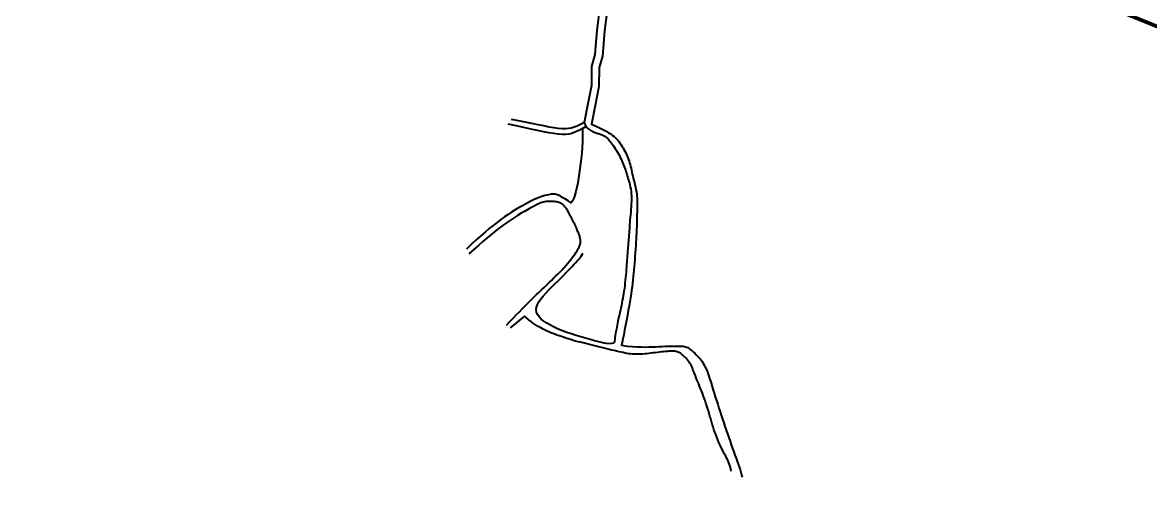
# Model space of a CAD drawing. Header units: metres. Extents: x 561401 to 594056, y 8460144 to 8508504.
# Drawn here: x 570695 to 570844.3, y 8472406.1 to 8472468.2 of the extents above; entities that cross this region are included whole.
import ezdxf

# ---------------------------------------------------------------- set-up
doc = ezdxf.new("R2010")
doc.units = ezdxf.units.M
doc.layers.add('1.1. DERECHO DE VIA', color=230, linetype='Continuous')
doc.layers.add('1.1. VIA EXISTENTE', color=252, linetype='Continuous')

msp = doc.modelspace()

# ---------------------------------------------------------------- linework, layer by layer
at = {"layer": '1.1. DERECHO DE VIA', "color": 230, "linetype": 'Continuous', "lineweight": 40, "ltscale": 0.2, "const_width": 0.5}
msp.add_lwpolyline([(571020.18, 8472406.4), (571000.99, 8472412.04), (570981.79, 8472417.64), (570962.59, 8472423.23), (570943.43, 8472428.95), (570924.57, 8472435.6), (570906, 8472443.02), (570887.47, 8472450.54), (570868.94, 8472458.07), (570850.41, 8472465.59), (570831.88, 8472473.12), (570813.34, 8472480.64), (570795.27, 8472489.19), (570778.63, 8472500.23), (570763.89, 8472513.71), (570750.07, 8472528.17), (570736.36, 8472542.73), (570722.65, 8472557.29), (570708.93, 8472571.85), (570695.22, 8472586.41)], dxfattribs=at)
at = {"layer": '1.1. VIA EXISTENTE', "color": 253, "linetype": 'Continuous', "lineweight": 40, "ltscale": 0.2, "true_color": 0x84a4a6}
for points in [[(570771.49, 8472471.08), (570770.99, 8472467.23), (570770.73, 8472464), (570770.28, 8472462.45), (570770.27, 8472459.89), (570769.83, 8472457.7), (570769.31, 8472455), (570769.38, 8472454.8), (570769.47, 8472454.62), (570769.57, 8472454.47), (570769.68, 8472454.33), (570769.8, 8472454.22), (570769.92, 8472454.12), (570770.04, 8472454.03), (570770.17, 8472453.95), (570770.29, 8472453.89), (570770.41, 8472453.83), (570770.53, 8472453.77), (570770.65, 8472453.73), (570770.76, 8472453.68), (570770.88, 8472453.64), (570770.99, 8472453.61), (570771.11, 8472453.57), (570771.22, 8472453.54), (570771.34, 8472453.5), (570771.45, 8472453.47), (570771.56, 8472453.43), (570771.67, 8472453.39), (570771.78, 8472453.35), (570771.87, 8472453.3), (570771.97, 8472453.26), (570772.06, 8472453.21), (570772.14, 8472453.15), (570772.22, 8472453.09), (570772.3, 8472453.02), (570772.39, 8472452.93), (570772.48, 8472452.84), (570772.57, 8472452.72), (570772.67, 8472452.6), (570772.79, 8472452.45), (570772.91, 8472452.29), (570773.04, 8472452.11), (570773.18, 8472451.92), (570773.32, 8472451.71), (570773.46, 8472451.5), (570773.59, 8472451.29), (570773.73, 8472451.07), (570773.85, 8472450.84), (570773.97, 8472450.62), (570774.09, 8472450.39), (570774.2, 8472450.16), (570774.3, 8472449.94), (570774.4, 8472449.71), (570774.49, 8472449.49), (570774.58, 8472449.27), (570774.66, 8472449.05), (570774.73, 8472448.83), (570774.81, 8472448.62), (570774.88, 8472448.4), (570774.94, 8472448.18), (570775.01, 8472447.96), (570775.08, 8472447.73), (570775.15, 8472447.5), (570775.22, 8472447.26), (570775.29, 8472447.01), (570775.35, 8472446.75), (570775.41, 8472446.48), (570775.47, 8472446.19), (570775.51, 8472445.9), (570775.55, 8472445.59), (570775.57, 8472445.27), (570775.58, 8472444.93), (570775.57, 8472444.58), (570775.55, 8472444.22), (570775.53, 8472443.86), (570775.5, 8472443.5), (570775.47, 8472443.14), (570775.43, 8472442.79), (570775.4, 8472442.45), (570775.37, 8472442.12), (570775.35, 8472441.8), (570775.33, 8472441.49), (570775.31, 8472441.2), (570775.29, 8472440.91), (570775.27, 8472440.63), (570775.26, 8472440.35), (570775.24, 8472440.08), (570775.21, 8472439.81), (570775.19, 8472439.54), (570775.17, 8472439.28), (570775.14, 8472439.01), (570775.12, 8472438.75), (570775.09, 8472438.48), (570775.07, 8472438.22), (570775.05, 8472437.95), (570775.03, 8472437.67), (570775.01, 8472437.4), (570774.99, 8472437.11), (570774.97, 8472436.82), (570774.95, 8472436.52), (570774.93, 8472436.21), (570774.91, 8472435.89), (570774.88, 8472435.55), (570774.85, 8472435.2), (570774.82, 8472434.85), (570774.79, 8472434.48), (570774.75, 8472434.11), (570774.71, 8472433.74), (570774.67, 8472433.38), (570774.63, 8472433.02), (570774.58, 8472432.68), (570774.53, 8472432.36), (570774.48, 8472432.04), (570774.42, 8472431.73), (570774.36, 8472431.42), (570774.3, 8472431.09), (570774.23, 8472430.76), (570774.15, 8472430.4), (570774.06, 8472430.02), (570773.97, 8472429.6), (570773.87, 8472429.16), (570773.77, 8472428.68), (570773.67, 8472428.18), (570773.57, 8472427.65), (570773.47, 8472427.09), (570773.39, 8472426.51), (570773.31, 8472425.92), (570773.19, 8472425.79), (570772.96, 8472425.73), (570772.64, 8472425.72), (570772.24, 8472425.76), (570771.77, 8472425.85), (570771.25, 8472425.97), (570770.69, 8472426.11), (570770.1, 8472426.27), (570769.49, 8472426.44), (570768.88, 8472426.62), (570768.26, 8472426.81), (570767.64, 8472427.01), (570767.03, 8472427.21), (570766.44, 8472427.43), (570765.88, 8472427.66), (570765.34, 8472427.91), (570764.84, 8472428.16), (570764.38, 8472428.42), (570763.97, 8472428.7), (570763.62, 8472428.98), (570763.34, 8472429.28), (570763.12, 8472429.59), (570762.99, 8472429.9), (570762.94, 8472430.23), (570762.98, 8472430.57), (570763.11, 8472430.92), (570763.31, 8472431.27), (570763.56, 8472431.64), (570763.87, 8472432.01), (570764.22, 8472432.4), (570764.6, 8472432.79), (570765, 8472433.19), (570765.4, 8472433.59), (570765.81, 8472434), (570766.21, 8472434.4), (570766.61, 8472434.8), (570766.98, 8472435.18), (570767.34, 8472435.55), (570767.66, 8472435.88), (570767.96, 8472436.19), (570768.21, 8472436.47), (570768.43, 8472436.72), (570768.61, 8472436.93), (570768.77, 8472437.13), (570768.9, 8472437.31), (570769.09, 8472437.64), (570768.9, 8472437.31)], [(570772.47, 8472470.89), (570771.98, 8472467.13), (570771.72, 8472463.81), (570771.28, 8472462.3), (570771.27, 8472459.79), (570770.81, 8472457.5), (570770.3, 8472454.81), (570770.89, 8472454.53), (570771.41, 8472454.28), (570771.85, 8472454.05), (570772.22, 8472453.85), (570772.54, 8472453.66), (570772.82, 8472453.49), (570773.06, 8472453.31), (570773.27, 8472453.14), (570773.46, 8472452.97), (570773.64, 8472452.79), (570773.8, 8472452.61), (570773.95, 8472452.43), (570774.09, 8472452.24), (570774.22, 8472452.04), (570774.35, 8472451.84), (570774.47, 8472451.64), (570774.58, 8472451.43), (570774.7, 8472451.22), (570774.81, 8472451.01), (570774.91, 8472450.79), (570775.01, 8472450.57), (570775.1, 8472450.35), (570775.19, 8472450.12), (570775.26, 8472449.89), (570775.33, 8472449.66), (570775.4, 8472449.43), (570775.46, 8472449.2), (570775.51, 8472448.96), (570775.57, 8472448.71), (570775.62, 8472448.45), (570775.68, 8472448.19), (570775.74, 8472447.92), (570775.81, 8472447.64), (570775.88, 8472447.35), (570775.96, 8472447.05), (570776.03, 8472446.75), (570776.1, 8472446.44), (570776.16, 8472446.14), (570776.22, 8472445.83), (570776.26, 8472445.53), (570776.29, 8472445.24), (570776.31, 8472444.95), (570776.33, 8472444.67), (570776.33, 8472444.39), (570776.33, 8472444.12), (570776.32, 8472443.85), (570776.32, 8472443.6), (570776.31, 8472443.35), (570776.31, 8472443.1), (570776.3, 8472442.86), (570776.3, 8472442.61), (570776.3, 8472442.36), (570776.29, 8472442.09), (570776.29, 8472441.81), (570776.28, 8472441.51), (570776.27, 8472441.18), (570776.25, 8472440.81), (570776.23, 8472440.42), (570776.21, 8472440.01), (570776.19, 8472439.58), (570776.16, 8472439.14), (570776.13, 8472438.68), (570776.1, 8472438.22), (570776.07, 8472437.76), (570776.03, 8472437.3), (570776, 8472436.85), (570775.97, 8472436.4), (570775.93, 8472435.95), (570775.89, 8472435.5), (570775.85, 8472435.05), (570775.81, 8472434.6), (570775.76, 8472434.16), (570775.7, 8472433.71), (570775.65, 8472433.26), (570775.58, 8472432.8), (570775.51, 8472432.32), (570775.43, 8472431.81), (570775.34, 8472431.28), (570775.25, 8472430.72), (570775.14, 8472430.12), (570775.03, 8472429.48), (570774.9, 8472428.81), (570774.78, 8472428.15), (570774.66, 8472427.5), (570774.54, 8472426.89), (570774.43, 8472426.34), (570774.33, 8472425.87), (570774.25, 8472425.5), (570775.01, 8472425.4), (570775.7, 8472425.34), (570776.32, 8472425.3), (570776.88, 8472425.28), (570777.39, 8472425.27), (570777.87, 8472425.28), (570778.32, 8472425.29), (570778.76, 8472425.31), (570779.19, 8472425.33), (570779.62, 8472425.35), (570780.03, 8472425.37), (570780.42, 8472425.38), (570780.8, 8472425.39), (570781.15, 8472425.4), (570781.47, 8472425.4), (570781.75, 8472425.41), (570782, 8472425.4), (570782.22, 8472425.4), (570782.41, 8472425.38), (570782.57, 8472425.35), (570782.73, 8472425.32), (570782.87, 8472425.26), (570783.01, 8472425.2), (570783.16, 8472425.11), (570783.31, 8472425.01), (570783.46, 8472424.89), (570783.62, 8472424.75), (570783.78, 8472424.61), (570783.95, 8472424.45), (570784.11, 8472424.29), (570784.26, 8472424.13), (570784.41, 8472423.98), (570784.56, 8472423.82), (570784.69, 8472423.66), (570784.83, 8472423.5), (570784.96, 8472423.32), (570785.08, 8472423.11), (570785.21, 8472422.88), (570785.34, 8472422.61), (570785.48, 8472422.31), (570785.62, 8472421.95), (570785.76, 8472421.55), (570785.91, 8472421.12), (570786.06, 8472420.66), (570786.21, 8472420.18), (570786.36, 8472419.68), (570786.52, 8472419.18), (570786.67, 8472418.68), (570786.83, 8472418.18), (570786.99, 8472417.69), (570787.14, 8472417.2), (570787.3, 8472416.71), (570787.46, 8472416.23), (570787.62, 8472415.74), (570787.78, 8472415.25), (570787.95, 8472414.76), (570788.11, 8472414.27), (570788.28, 8472413.78), (570788.45, 8472413.28), (570788.62, 8472412.8), (570788.78, 8472412.32), (570788.95, 8472411.85), (570789.11, 8472411.4), (570789.26, 8472410.96), (570789.42, 8472410.55), (570789.56, 8472410.15), (570789.7, 8472409.78), (570789.82, 8472409.41), (570789.94, 8472409.05), (570790.04, 8472408.71), (570790.13, 8472408.36), (570790.21, 8472408.02)], [(570769.31, 8472455), (570768.82, 8472454.74), (570768.39, 8472454.54), (570767.99, 8472454.38), (570767.61, 8472454.27), (570767.22, 8472454.2), (570766.82, 8472454.17), (570766.38, 8472454.18), (570765.88, 8472454.22), (570765.31, 8472454.3), (570764.67, 8472454.41), (570763.96, 8472454.55), (570763.2, 8472454.7), (570762.39, 8472454.87), (570761.52, 8472455.04), (570760.62, 8472455.22), (570759.68, 8472455.39)], [(570769.08, 8472454.2), (570769.09, 8472453.31), (570769.07, 8472452.47), (570769.04, 8472451.69), (570768.98, 8472450.95), (570768.92, 8472450.24), (570768.84, 8472449.56), (570768.75, 8472448.91), (570768.65, 8472448.26), (570768.55, 8472447.63), (570768.45, 8472447.02), (570768.33, 8472446.43), (570768.21, 8472445.89), (570768.07, 8472445.4), (570767.92, 8472444.98), (570767.76, 8472444.63), (570767.58, 8472444.37), (570767.18, 8472444.63), (570766.85, 8472444.84), (570766.58, 8472445.01), (570766.35, 8472445.14), (570766.17, 8472445.25), (570766.01, 8472445.33), (570765.87, 8472445.39), (570765.73, 8472445.43), (570765.59, 8472445.47), (570765.45, 8472445.5), (570765.3, 8472445.51), (570765.14, 8472445.52), (570764.96, 8472445.51), (570764.78, 8472445.49), (570764.57, 8472445.45), (570764.35, 8472445.4), (570764.11, 8472445.34), (570763.84, 8472445.25), (570763.56, 8472445.15), (570763.25, 8472445.04), (570762.93, 8472444.9), (570762.59, 8472444.75), (570762.23, 8472444.58), (570761.85, 8472444.38), (570761.45, 8472444.17), (570761.04, 8472443.94), (570760.61, 8472443.7), (570760.17, 8472443.43), (570759.71, 8472443.14), (570759.24, 8472442.83), (570758.77, 8472442.5), (570758.28, 8472442.15), (570757.78, 8472441.78), (570757.27, 8472441.39), (570756.74, 8472440.96), (570756.19, 8472440.5), (570755.63, 8472440.01), (570755.03, 8472439.47), (570754.41, 8472438.88), (570753.75, 8472438.25)], [(570769.48, 8472454.43), (570768.96, 8472454.14), (570768.5, 8472453.9), (570768.07, 8472453.71), (570767.67, 8472453.57), (570767.27, 8472453.48), (570766.84, 8472453.43), (570766.39, 8472453.43), (570765.88, 8472453.46), (570765.3, 8472453.54), (570764.65, 8472453.65), (570763.92, 8472453.78), (570763.13, 8472453.95), (570762.26, 8472454.13), (570761.33, 8472454.33), (570760.32, 8472454.55), (570759.24, 8472454.77)], [(570759.01, 8472428.16), (570759.49, 8472428.66), (570759.94, 8472429.13), (570760.37, 8472429.57), (570760.78, 8472429.99), (570761.16, 8472430.38), (570761.52, 8472430.74), (570761.85, 8472431.08), (570762.17, 8472431.4), (570762.46, 8472431.69), (570762.74, 8472431.96), (570763, 8472432.22), (570763.26, 8472432.46), (570763.51, 8472432.7), (570763.75, 8472432.93), (570764, 8472433.16), (570764.25, 8472433.4), (570764.51, 8472433.64), (570764.77, 8472433.89), (570765.04, 8472434.15), (570765.31, 8472434.42), (570765.58, 8472434.69), (570765.85, 8472434.96), (570766.12, 8472435.24), (570766.38, 8472435.52), (570766.64, 8472435.81), (570766.89, 8472436.09), (570767.13, 8472436.37), (570767.36, 8472436.64), (570767.58, 8472436.91), (570767.78, 8472437.16), (570767.96, 8472437.4), (570768.12, 8472437.63), (570768.26, 8472437.83), (570768.39, 8472438.02), (570768.49, 8472438.2), (570768.57, 8472438.35), (570768.65, 8472438.5), (570768.7, 8472438.64), (570768.75, 8472438.76), (570768.78, 8472438.88), (570768.81, 8472438.99), (570768.82, 8472439.1), (570768.83, 8472439.21), (570768.84, 8472439.31), (570768.83, 8472439.41), (570768.82, 8472439.51), (570768.8, 8472439.61), (570768.78, 8472439.71), (570768.75, 8472439.82), (570768.72, 8472439.93), (570768.68, 8472440.04), (570768.64, 8472440.16), (570768.59, 8472440.27), (570768.54, 8472440.4), (570768.49, 8472440.53), (570768.44, 8472440.66), (570768.38, 8472440.79), (570768.32, 8472440.93), (570768.26, 8472441.08), (570768.2, 8472441.23), (570768.13, 8472441.38), (570768.06, 8472441.54), (570767.98, 8472441.7), (570767.9, 8472441.87), (570767.82, 8472442.03), (570767.73, 8472442.2), (570767.64, 8472442.38), (570767.55, 8472442.54), (570767.46, 8472442.71), (570767.37, 8472442.87), (570767.29, 8472443.03), (570767.21, 8472443.17), (570767.13, 8472443.31), (570767.06, 8472443.44), (570766.99, 8472443.56), (570766.92, 8472443.67), (570766.85, 8472443.77), (570766.77, 8472443.86), (570766.7, 8472443.95), (570766.61, 8472444.04), (570766.53, 8472444.11), (570766.43, 8472444.19), (570766.33, 8472444.25), (570766.22, 8472444.31), (570766.09, 8472444.37), (570765.96, 8472444.41), (570765.82, 8472444.45), (570765.67, 8472444.49), (570765.51, 8472444.52), (570765.34, 8472444.54), (570765.16, 8472444.56), (570764.98, 8472444.56), (570764.8, 8472444.56), (570764.61, 8472444.56), (570764.43, 8472444.55), (570764.24, 8472444.53), (570764.07, 8472444.5), (570763.89, 8472444.46), (570763.7, 8472444.4), (570763.49, 8472444.33), (570763.26, 8472444.23), (570762.99, 8472444.11), (570762.69, 8472443.95), (570762.33, 8472443.76), (570761.93, 8472443.54), (570761.48, 8472443.28), (570760.99, 8472442.99), (570760.48, 8472442.68), (570759.96, 8472442.35), (570759.43, 8472442), (570758.91, 8472441.64), (570758.4, 8472441.28), (570757.91, 8472440.92), (570757.44, 8472440.54), (570756.96, 8472440.15), (570756.47, 8472439.73), (570755.95, 8472439.28), (570755.38, 8472438.78), (570754.76, 8472438.23), (570754.06, 8472437.61)], [(570788.78, 8472408.83), (570788.72, 8472409.16), (570788.64, 8472409.44), (570788.56, 8472409.7), (570788.48, 8472409.93), (570788.38, 8472410.15), (570788.28, 8472410.36), (570788.17, 8472410.58), (570788.04, 8472410.82), (570787.9, 8472411.08), (570787.76, 8472411.36), (570787.61, 8472411.66), (570787.45, 8472411.97), (570787.3, 8472412.3), (570787.14, 8472412.63), (570786.99, 8472412.98), (570786.85, 8472413.33), (570786.72, 8472413.67), (570786.6, 8472414.02), (570786.48, 8472414.37), (570786.37, 8472414.72), (570786.27, 8472415.07), (570786.16, 8472415.41), (570786.06, 8472415.76), (570785.96, 8472416.11), (570785.86, 8472416.46), (570785.75, 8472416.81), (570785.65, 8472417.16), (570785.54, 8472417.5), (570785.43, 8472417.84), (570785.32, 8472418.18), (570785.2, 8472418.52), (570785.08, 8472418.84), (570784.96, 8472419.17), (570784.83, 8472419.49), (570784.71, 8472419.8), (570784.59, 8472420.1), (570784.47, 8472420.39), (570784.35, 8472420.67), (570784.24, 8472420.94), (570784.14, 8472421.2), (570784.04, 8472421.44), (570783.96, 8472421.67), (570783.87, 8472421.89), (570783.79, 8472422.1), (570783.71, 8472422.3), (570783.63, 8472422.5), (570783.55, 8472422.68), (570783.46, 8472422.86), (570783.36, 8472423.03), (570783.26, 8472423.19), (570783.15, 8472423.35), (570783.03, 8472423.51), (570782.91, 8472423.65), (570782.79, 8472423.79), (570782.67, 8472423.92), (570782.55, 8472424.04), (570782.42, 8472424.16), (570782.3, 8472424.26), (570782.17, 8472424.36), (570782.05, 8472424.45), (570781.91, 8472424.52), (570781.77, 8472424.59), (570781.62, 8472424.64), (570781.46, 8472424.68), (570781.3, 8472424.71), (570781.12, 8472424.73), (570780.93, 8472424.73), (570780.73, 8472424.73), (570780.52, 8472424.72), (570780.29, 8472424.7), (570780.06, 8472424.68), (570779.81, 8472424.65), (570779.55, 8472424.62), (570779.27, 8472424.59), (570779, 8472424.55), (570778.71, 8472424.52), (570778.43, 8472424.49), (570778.15, 8472424.45), (570777.87, 8472424.42), (570777.6, 8472424.39), (570777.34, 8472424.37), (570777.09, 8472424.35), (570776.85, 8472424.33), (570776.61, 8472424.32), (570776.38, 8472424.31), (570776.15, 8472424.32), (570775.92, 8472424.32), (570775.69, 8472424.34), (570775.46, 8472424.36), (570775.22, 8472424.39), (570774.97, 8472424.43), (570774.72, 8472424.48), (570774.46, 8472424.53), (570774.19, 8472424.59), (570773.91, 8472424.65), (570773.61, 8472424.72), (570773.3, 8472424.8), (570772.97, 8472424.88), (570772.64, 8472424.97), (570772.29, 8472425.05), (570771.94, 8472425.14), (570771.59, 8472425.23), (570771.24, 8472425.32), (570770.88, 8472425.4), (570770.54, 8472425.49), (570770.19, 8472425.57), (570769.85, 8472425.65), (570769.51, 8472425.73), (570769.17, 8472425.81), (570768.84, 8472425.9), (570768.51, 8472425.98), (570768.18, 8472426.07), (570767.85, 8472426.16), (570767.53, 8472426.26), (570767.21, 8472426.36), (570766.9, 8472426.45), (570766.59, 8472426.56), (570766.29, 8472426.66), (570765.99, 8472426.76), (570765.71, 8472426.86), (570765.43, 8472426.96), (570765.17, 8472427.07), (570764.91, 8472427.17), (570764.65, 8472427.28), (570764.4, 8472427.39), (570764.15, 8472427.5), (570763.9, 8472427.63), (570763.65, 8472427.76), (570763.4, 8472427.9), (570763.14, 8472428.06), (570762.88, 8472428.23), (570762.6, 8472428.41), (570762.32, 8472428.62), (570762.03, 8472428.84), (570761.73, 8472429.09), (570761.42, 8472429.36), (570759.52, 8472427.82)]]:
    msp.add_lwpolyline(points, dxfattribs=at)

doc.saveas('drawing.dxf')
